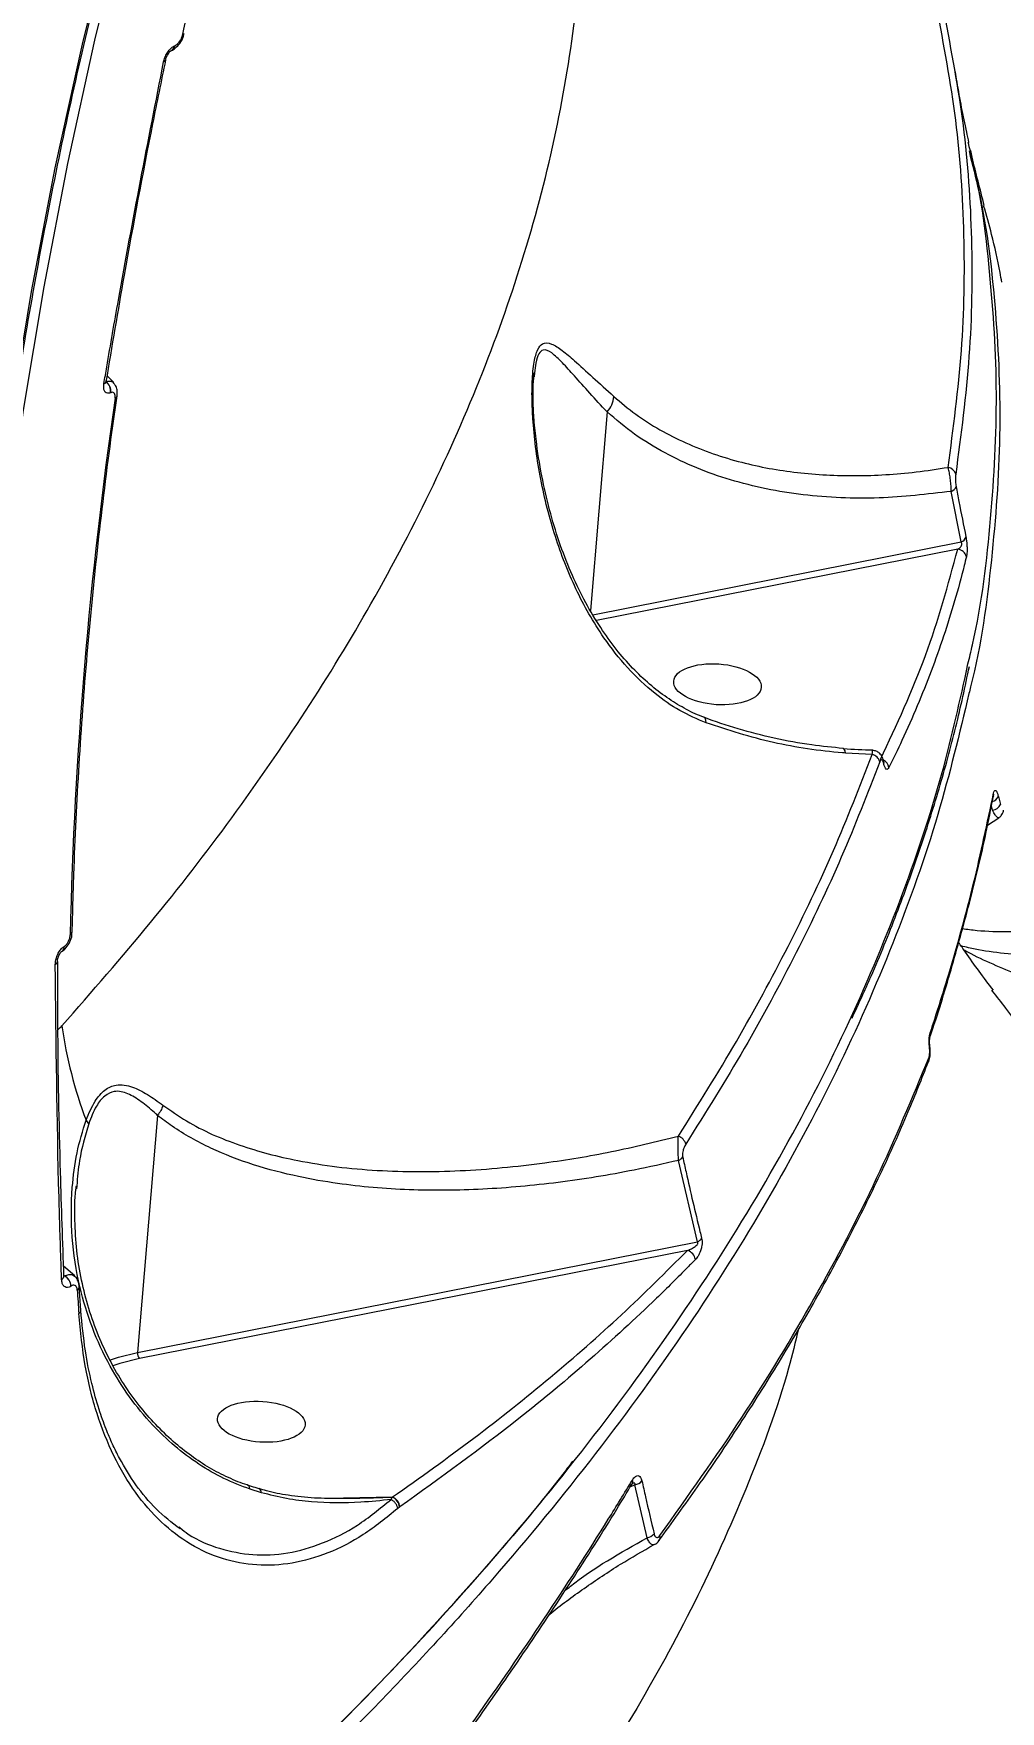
# Model space of a CAD drawing. Header units: millimetres. Extents: x -7151 to 6134, y -5040 to 5562.
# Drawn here: x -2472.9 to -2370.6, y -678.1 to -500.6 of the extents above; entities that cross this region are included whole.
import ezdxf

# ---------------------------------------------------------------- set-up
doc = ezdxf.new("R2010")
doc.units = ezdxf.units.MM
for name, color, linetype in [('DIKOM_ОБЪЕКТ', 7, 'Continuous'), ('DIKOM_РАЗМЕР_ЗОНА', 7, 'Continuous'), ('DIKOM_РАЗМЕР_ОБЪЕКТА', 7, 'Continuous')]:
    doc.layers.add(name, color=color, linetype=linetype)
doc.styles.add('style1', font='arial.ttf', dxfattribs={"width": 0.8})
doc.dimstyles.new('1-50', dxfattribs={"dimtxt": 300, "dimasz": 200, "dimexe": 100, "dimexo": 0, "dimgap": 100, "dimtad": 1, "dimtxsty": 'style1', "dimcen": 200, "dimclrd": 7, "dimclre": 7, "dimclrt": 7, "dimadec": 1, "dimazin": 2, "dimtfac": 1, "dimtmove": 0, "dimatfit": 2, "dimfxl": 0, "dimlwd": 25, "dimlwe": 18, "dimarcsym": 0})

# ---------------------------------------------------------------- blocks, each defined once
blk = doc.blocks.new('*D0')
at = {"layer": 'Defpoints', "color": 0, "transparency": 16777216}
for p in [(4133.55, 168.74), (-4567.47, -1241.13), (4133.55, -4153.12)]:
    blk.add_point(p, dxfattribs=at)
at = {"layer": 'DIKOM_РАЗМЕР_ОБЪЕКТА', "color": 7, "lineweight": 18, "transparency": 16777216}
for p, q in [((4133.55, 168.74), (4133.55, -4253.12)), ((-4567.47, -1241.13), (-4567.47, -4253.12))]:
    blk.add_line(p, q, dxfattribs=at)
at = {"layer": 'DIKOM_РАЗМЕР_ОБЪЕКТА', "color": 7, "lineweight": 25, "transparency": 16777216}
blk.add_line((-4367.47, -4153.12), (3933.55, -4153.12), dxfattribs=at)
at = {"layer": 'DIKOM_РАЗМЕР_ОБЪЕКТА', "color": 7, "transparency": 16777216}
for points in [[(-4367.47, -4119.79), (-4367.47, -4186.45), (-4567.47, -4153.12)], [(3933.55, -4119.79), (3933.55, -4186.45), (4133.55, -4153.12)]]:
    blk.add_solid(points, dxfattribs=at)
at = {"layer": 'DIKOM_РАЗМЕР_ОБЪЕКТА', "color": 7, "transparency": 16777216, "insert": (150.61, -3899.95), "char_height": 300, "attachment_point": 5, "style": 'style1'}
blk.add_mtext('8700', dxfattribs=at)
blk = doc.blocks.new('*D1')
at = {"layer": 'Defpoints', "color": 0, "transparency": 16777216}
for p in [(-2392.45, 3674.75), (-6010.84, -1738.88), (-3202.89, -1738.88)]:
    blk.add_point(p, dxfattribs=at)
at = {"layer": 'DIKOM_РАЗМЕР_ОБЪЕКТА', "color": 7, "lineweight": 18, "transparency": 16777216}
for p, q in [((-2392.45, 3674.75), (-6110.84, 3674.75)), ((-3202.89, -1738.88), (-6110.84, -1738.88))]:
    blk.add_line(p, q, dxfattribs=at)
at = {"layer": 'DIKOM_РАЗМЕР_ОБЪЕКТА', "color": 7, "lineweight": 25, "transparency": 16777216}
blk.add_line((-6010.84, 3474.75), (-6010.84, -1538.88), dxfattribs=at)
at = {"layer": 'DIKOM_РАЗМЕР_ОБЪЕКТА', "color": 7, "transparency": 16777216}
for points in [[(-6044.18, 3474.75), (-5977.51, 3474.75), (-6010.84, 3674.75)], [(-6044.18, -1538.88), (-5977.51, -1538.88), (-6010.84, -1738.88)]]:
    blk.add_solid(points, dxfattribs=at)
at = {"layer": 'DIKOM_РАЗМЕР_ОБЪЕКТА', "color": 7, "transparency": 16777216, "insert": (-6264.01, 967.94), "char_height": 300, "attachment_point": 5, "rotation": 90, "style": 'style1'}
blk.add_mtext('5400', dxfattribs=at)
blk = doc.blocks.new('*D3')
at = {"layer": 'Defpoints', "color": 0, "transparency": 16777216}
for p in [(6133.55, 253.24), (-5802.46, -2467.19), (6133.55, -4939.78)]:
    blk.add_point(p, dxfattribs=at)
at = {"layer": 'DIKOM_РАЗМЕР_ЗОНА', "color": 7, "lineweight": 18, "transparency": 16777216}
for p, q in [((6133.55, 253.24), (6133.55, -5039.78)), ((-5802.46, -2467.19), (-5802.46, -5039.78))]:
    blk.add_line(p, q, dxfattribs=at)
at = {"layer": 'DIKOM_РАЗМЕР_ЗОНА', "color": 7, "lineweight": 25, "transparency": 16777216}
blk.add_line((-5602.46, -4939.78), (5933.55, -4939.78), dxfattribs=at)
at = {"layer": 'DIKOM_РАЗМЕР_ЗОНА', "color": 7, "transparency": 16777216}
for points in [[(-5602.46, -4906.44), (-5602.46, -4973.11), (-5802.46, -4939.78)], [(5933.55, -4906.44), (5933.55, -4973.11), (6133.55, -4939.78)]]:
    blk.add_solid(points, dxfattribs=at)
at = {"layer": 'DIKOM_РАЗМЕР_ЗОНА', "color": 7, "transparency": 16777216, "insert": (186.61, -4686.61), "char_height": 300, "attachment_point": 5, "style": 'style1'}
blk.add_mtext('11950', dxfattribs=at)

msp = doc.modelspace()

# ---------------------------------------------------------------- linework, layer by layer
at = {"layer": 'DIKOM_ОБЪЕКТ', "color": 7, "linetype": 'Continuous', "lineweight": 15}
for p, q in [((-2456.914, -500.598), (-2456.912, -500.588)), ((-2458.29, -502.381), (-2458.267, -502.371)), ((-2457.908, -501.871), (-2457.891, -501.864)), ((-2464.364, -537.521), (-2465.066, -536.821)), ((-2419.86, -536.504), (-2419.91, -536.909)), ((-2464.7, -538.59), (-2464.716, -538.597)), ((-2412.185, -540.623), (-2413.945, -561.63)), ((-2374.722, -554.39), (-2375.762, -549.032)), ((-2413.674, -562.083), (-2374.722, -554.39)), ((-2375.072, -555.162), (-2413.298, -562.712)), ((-2384.125, -576.883), (-2386.937, -576.731)), ((-2371.39, -582.779), (-2371.512, -582.312)), ((-2371.278, -581.275), (-2371.274, -581.259)), ((-2370.782, -581.325), (-2370.561, -582.171)), ((-2371.919, -584.366), (-2370.714, -583.593)), ((-2469.624, -597.19), (-2469.607, -597.179)), ((-2470.34, -598.781), (-2470.34, -598.765)), ((-2371.418, -601.913), (-2371.481, -601.834)), ((-2459.754, -615.074), (-2461.854, -640.148)), ((-2402.608, -628.446), (-2404.609, -619.829)), ((-2468.288, -622.515), (-2468.322, -622.828)), ((-2461.854, -640.148), (-2402.608, -628.446)), ((-2403.677, -629.361), (-2461.649, -640.811)), ((-2468.502, -632.031), (-2469.678, -631.032)), ((-2469.576, -632.057), (-2469.559, -632.046)), ((-2469.671, -632.121), (-2469.671, -632.107)), ((-2468.885, -633.131), (-2468.903, -633.143)), ((-2467.856, -635.683), (-2468.019, -633.2)), ((-2448.749, -654.999), (-2449.955, -654.624)), ((-2409.234, -654.164), (-2409.762, -654.428)), ((-2407.945, -659.774), (-2409.234, -654.164)), ((-2441.796, -655.576), (-2434.886, -655.45)), ((-2436.89, -655.524), (-2434.917, -655.457)), ((-2435.027, -655.719), (-2434.917, -655.457)), ((-2434.917, -655.457), (-2434.886, -655.45)), ((-2434.143, -656.521), (-2434.333, -656.669)), ((-2434.116, -656.504), (-2434.143, -656.521)), ((-2457.466, -658.624), (-2457.335, -658.724))]:
    msp.add_line(p, q, dxfattribs=at)
at = {"layer": 'DIKOM_ОБЪЕКТ', "color": 7, "linetype": 'Continuous', "lineweight": 15, "flags": 128}
for points in [[(-2470.747, -706.643), (-2473.238, -694.415), (-2475.376, -682.07), (-2477.157, -669.618), (-2478.581, -657.065), (-2479.646, -644.422), (-2480.353, -631.695), (-2480.7, -618.893), (-2480.688, -606.024), (-2480.316, -593.098), (-2479.585, -580.122), (-2478.494, -567.105), (-2477.046, -554.056), (-2475.24, -540.982), (-2473.079, -527.893), (-2470.562, -514.797), (-2467.693, -501.703), (-2464.473, -488.619), (-2460.904, -475.555), (-2456.987, -462.517), (-2452.727, -449.516), (-2448.126, -436.559)], [(-2446.913, -436.328), (-2451.5, -449.246), (-2455.748, -462.209), (-2459.651, -475.207), (-2463.21, -488.232), (-2466.421, -501.277), (-2469.281, -514.331), (-2471.79, -527.388), (-2473.945, -540.437), (-2475.745, -553.472), (-2477.19, -566.482), (-2478.276, -579.46), (-2479.005, -592.397), (-2479.376, -605.284), (-2479.389, -618.114), (-2479.043, -630.877), (-2478.338, -643.566), (-2477.276, -656.172), (-2475.856, -668.686), (-2474.081, -681.101), (-2471.95, -693.409), (-2469.465, -705.601)], [(-2457.116, -500.779), (-2457.044, -500.459), (-2456.971, -500.138), (-2456.898, -499.818), (-2456.824, -499.498), (-2456.751, -499.177), (-2456.677, -498.857), (-2456.604, -498.536), (-2456.53, -498.216)], [(-2458.891, -503.386), (-2458.889, -503.378), (-2458.888, -503.371)], [(-2465.205, -537.443), (-2465.204, -537.443), (-2465.202, -537.428)], [(-2401.69, -573.539), (-2401.728, -573.246), (-2401.817, -573.038), (-2401.952, -572.927), (-2401.959, -572.924)], [(-2386.937, -576.731), (-2387.004, -576.485), (-2387.089, -576.324), (-2387.188, -576.257), (-2387.196, -576.256)], [(-2382.908, -577.861), (-2382.889, -577.708), (-2382.896, -577.657)], [(-2378.066, -607.863), (-2378.029, -607.82), (-2378.024, -607.794)], [(-2464.83, -640.969), (-2463.882, -640.654), (-2461.854, -640.148)], [(-2461.649, -640.811), (-2463.72, -641.333), (-2464.479, -641.587)]]:
    msp.add_lwpolyline(points, dxfattribs=at)
at = {"layer": 'DIKOM_ОБЪЕКТ', "color": 7, "linetype": 'Continuous', "lineweight": 15}
for centre, radius, start, end in [((-2457.186, -500.499), 0.289, 283.99605, 339.85478), ((-2458.574, -501.77), 0.673, 294.21495, 351.40515), ((-2458.559, -501.762), 0.675, 294.97943, 351.34074), ((-2459.2, -503.275), 0.328, 287.58043, 340.20816), ((-2465.508, -537.339), 0.321, 286.98312, 341.14772), ((-2465.974, -538.429), 1.268, 352.40965, 52.92174), ((-2465.954, -538.421), 1.265, 352.32019, 53.0112), ((-2000.306, -606.623), 468.805, 171.72705, 178.69785), ((-2464.341, -538.855), 0.33, 289.13097, 345.70197), ((-2413.882, -538.918), 2.406, 314.8663, 358.34652), ((-2376.24, -547.459), 0.976, 13.89186, 81.25165), ((-2376.009, -548.282), 0.789, 288.25167, 343.08421), ((-2374.987, -553.632), 0.803, 289.29014, 343.69029), ((-2375.159, -556.179), 1.021, 12.62198, 85.08283), ((-2384.362, -577.924), 1.068, 14.4175, 77.1807), ((-2383.398, -578.452), 1.06, 10.26233, 64.50411), ((-2371.706, -580.888), 1.022, 286.43423, 334.66369), ((-2371.558, -581.68), 1.112, 278.7184, 333.79927), ((-2371.924, -581.152), 0.658, 348.27435, 15.74629), ((-2469.154, -595.622), 0.385, 295.26696, 352.84098), ((-2470.208, -597.234), 0.586, 305.17174, 4.39083), ((-2470.193, -597.223), 0.588, 305.74897, 4.28402), ((-2470.742, -598.732), 0.405, 296.5054, 353.01148), ((-2423.467, -598.941), 46.88, 188.16337, 200.76644), ((-2378.574, -606.505), 0.615, 342.15133, 17.25914), ((-2378.769, -609.145), 0.665, 338.22144, 16.07274), ((-2467.983, -616.334), 1.029, 21.53895, 48.52434), ((-2405.019, -618.416), 1.205, 14.57081, 71.27043), ((-2405.003, -618.904), 1.005, 293.07643, 325.79015), ((-2403.037, -627.509), 1.031, 294.57827, 326.90698), ((-2403.993, -630.481), 1.164, 8.23294, 74.29031), ((-2470.289, -633.251), 1.391, 4.4527, 59.14895), ((-2470.273, -633.241), 1.392, 4.49561, 59.14238), ((-2470.066, -632.078), 0.398, 295.9815, 353.87315), ((-2468.42, -633.193), 0.4, 297.33642, 358.7484), ((-1992.083, -603.479), 477.102, 183.61358, 183.91284), ((-2460.96, -640.235), 0.898, 174.43673, 219.86138), ((-2449.213, -654.993), 0.464, 359.31541, 63.64597), ((-2409.968, -653.838), 0.506, 328.80971, 21.27464), ((-2409.488, -652.809), 1.379, 280.61816, 316.56881), ((-2435.365, -656.596), 1.224, 3.48596, 68.53217), ((-2435.352, -656.599), 1.239, 4.38819, 67.9129), ((-2408.226, -658.406), 1.397, 281.62105, 317.18167), ((-2407.173, -659.704), 0.605, 324.63302, 17.56265)]:
    msp.add_arc(centre, radius, start, end, dxfattribs=at)
for centre in [(-2400.497, -569.452), (-2448.764, -647.488)]:
    msp.add_ellipse(centre, major_axis=(-4.637, 0.319), ratio=0.4648383, dxfattribs=at)
for points, knots in [([(-2470.516, -706.181), (-2470.934, -704.237), (-2472.145, -698.597), (-2473.927, -689.183), (-2475.763, -677.912), (-2477.3, -666.553), (-2478.541, -655.113), (-2479.484, -643.598), (-2480.131, -632.014), (-2480.477, -620.367), (-2480.527, -608.664), (-2480.277, -596.911), (-2479.731, -585.115), (-2478.886, -573.282), (-2477.742, -561.418), (-2476.303, -549.53), (-2474.568, -537.624), (-2472.538, -525.708), (-2470.213, -513.786), (-2467.596, -501.866), (-2464.687, -489.955), (-2461.488, -478.058), (-2458.003, -466.183), (-2454.228, -454.335), (-2450.832, -444.418), (-2448.657, -438.458), (-2447.915, -436.425)], [0, 0, 0, 0, 0.0228162, 0.0662187, 0.1096208, 0.1530227, 0.1964233, 0.2398233, 0.2832226, 0.3266209, 0.3700189, 0.4134159, 0.4568124, 0.5002082, 0.5436035, 0.5869978, 0.6303917, 0.6737852, 0.717178, 0.7605701, 0.803962, 0.8473531, 0.8907444, 0.9341347, 0.9775251, 1, 1, 1, 1]), ([(-2469.872, -605.598), (-2466.682, -601.96), (-2460.302, -594.685), (-2451.737, -583.563), (-2443.941, -572.311), (-2436.769, -560.545), (-2430.363, -548.325), (-2424.866, -535.688), (-2420.468, -522.954), (-2417.21, -510.164), (-2415.237, -497.384), (-2414.439, -487.436), (-2414.701, -481.841), (-2414.77, -480.374)], [0, 0, 0, 0, 0.0890657, 0.1781306, 0.2680824, 0.3580346, 0.457474, 0.5569906, 0.6564294, 0.7587987, 0.8612538, 0.9636222, 1, 1, 1, 1]), ([(-2376.091, -546.494), (-2375.546, -542.365), (-2374.454, -534.107), (-2374.258, -521.857), (-2375.044, -509.719), (-2376.551, -501.789), (-2377.305, -497.825)], [0, 0, 0, 0, 0.24861562, 0.49723079, 0.74861551, 1, 1, 1, 1]), ([(-2376.522, -498.484), (-2375.773, -502.411), (-2374.275, -510.264), (-2373.469, -522.371), (-2373.642, -534.681), (-2374.742, -543.043), (-2375.293, -547.225)], [0, 0, 0, 0, 0.24861557, 0.49723189, 0.74861544, 1, 1, 1, 1]), ([(-2458.274, -502.374), (-2458.273, -502.374), (-2458.109, -502.336), (-2457.796, -502.091), (-2457.356, -501.637), (-2457.029, -501.075), (-2456.966, -500.716), (-2456.944, -500.592)], [0, 0, 0, 0, 0.0013267, 0.2280108, 0.520612, 0.8347401, 1, 1, 1, 1]), ([(-2459.101, -503.587), (-2459.06, -503.432), (-2458.978, -503.122), (-2458.734, -502.652), (-2458.434, -502.252), (-2458.145, -501.99), (-2457.974, -501.904), (-2457.908, -501.871)], [0, 0, 0, 0, 0.2182743, 0.4367945, 0.6530907, 0.865752, 1, 1, 1, 1]), ([(-2458.885, -503.371), (-2458.883, -503.356), (-2458.873, -503.29), (-2458.815, -503.115), (-2458.708, -502.879), (-2458.569, -502.659), (-2458.436, -502.5), (-2458.338, -502.411), (-2458.287, -502.38), (-2458.294, -502.383), (-2458.296, -502.384)], [0, 0, 0, 0, 0.0445833, 0.1985952, 0.3724007, 0.5514682, 0.6986802, 0.8282417, 0.9446709, 1, 1, 1, 1]), ([(-2457.891, -501.864), (-2457.881, -501.859), (-2457.803, -501.825), (-2457.649, -501.719), (-2457.47, -501.523), (-2457.313, -501.289), (-2457.189, -501.044), (-2457.139, -500.862), (-2457.116, -500.779)], [0, 0, 0, 0, 0.0339391, 0.2522361, 0.4705365, 0.5979191, 0.8193178, 1, 1, 1, 1]), ([(-2465.415, -537.646), (-2465.314, -537.054), (-2464.814, -534.096), (-2462.835, -522.675), (-2460.739, -511.963), (-2459.101, -503.587)], [0, 0, 0, 0, 0.0517091, 0.2585511, 1, 1, 1, 1]), ([(-2465.173, -537.448), (-2464.538, -533.685), (-2462.991, -524.526), (-2460.872, -513.179), (-2459.319, -505.637), (-2458.857, -503.393)], [0, 0, 0, 0, 0.32885684, 0.80030991, 1, 1, 1, 1]), ([(-2373.897, -512.099), (-2373.975, -511.738), (-2374.426, -509.666), (-2374.92, -507.222), (-2375.262, -505.001), (-2375.315, -504.656)], [0, 0, 0, 0, 0.1508957, 0.8679352, 1, 1, 1, 1]), ([(-2373.993, -567.291), (-2373.83, -566.622), (-2372.572, -561.453), (-2371.464, -551.903), (-2370.725, -538.694), (-2371.586, -525.734), (-2372.697, -516.866), (-2373.895, -512.413), (-2373.975, -512.118)], [0, 0, 0, 0, 0.03533957, 0.27266959, 0.50925175, 0.74583375, 0.98315909, 1, 1, 1, 1]), ([(-2373.886, -513.015), (-2373.525, -514.43), (-2372.101, -520.015), (-2370.939, -530.047), (-2370.385, -543.062), (-2371.402, -556.306), (-2372.602, -565.44), (-2373.831, -570.177), (-2373.892, -570.41)], [0, 0, 0, 0, 0.0773224, 0.3054023, 0.5327645, 0.7601287, 0.9882085, 1, 1, 1, 1]), ([(-2372.266, -518.784), (-2372.716, -517.064), (-2373.226, -515.112), (-2373.653, -513.2), (-2373.704, -512.972)], [0, 0, 0, 0, 0.8810332, 1, 1, 1, 1]), ([(-2370.405, -526.899), (-2370.471, -526.559), (-2370.803, -524.86), (-2371.373, -522.124), (-2372.044, -519.811), (-2372.337, -518.803)], [0, 0, 0, 0, 0.1235557, 0.6178027, 1, 1, 1, 1]), ([(-2401.69, -573.539), (-2402.631, -573.133), (-2404.514, -572.32), (-2407.349, -570.342), (-2410.077, -567.756), (-2412.971, -564.068), (-2415.602, -559.406), (-2417.798, -553.741), (-2419.311, -547.774), (-2419.959, -542.94), (-2420.134, -539.487), (-2420.122, -537.313), (-2419.945, -535.374), (-2419.56, -533.967), (-2418.942, -533.232), (-2418.065, -533.345), (-2416.938, -534.075), (-2415.514, -535.304), (-2413.748, -536.918), (-2412.235, -538.297), (-2411.478, -538.987)], [0, 0, 0, 0, 0.0478396, 0.0957348, 0.1551311, 0.2146194, 0.3020677, 0.3896658, 0.4817514, 0.5736895, 0.6070731, 0.6403878, 0.6772325, 0.7075597, 0.7379245, 0.7828325, 0.829123, 0.8755404, 0.9377639, 1, 1, 1, 1]), ([(-2412.185, -540.623), (-2412.805, -539.952), (-2414.049, -538.604), (-2415.591, -536.858), (-2416.924, -535.38), (-2418.017, -534.324), (-2418.849, -533.928), (-2419.413, -534.39), (-2419.741, -535.273), (-2419.824, -536.136), (-2419.86, -536.504)], [0, 0, 0, 0, 0.1713784, 0.344358, 0.4942513, 0.6464067, 0.7819885, 0.8615722, 0.940952, 1, 1, 1, 1]), ([(-2464.716, -538.597), (-2464.78, -538.619), (-2464.946, -538.677), (-2465.179, -538.633), (-2465.367, -538.432), (-2465.461, -538.093), (-2465.43, -537.795), (-2465.415, -537.646)], [0, 0, 0, 0, 0.1342099, 0.3469991, 0.5632892, 0.7817185, 1, 1, 1, 1]), ([(-2465.214, -537.627), (-2465.214, -537.628), (-2465.21, -537.639), (-2465.219, -537.6), (-2465.215, -537.489), (-2465.188, -537.366), (-2465.172, -537.296)], [0, 0, 0, 0, 0.0311484, 0.3171455, 0.6140844, 1, 1, 1, 1]), ([(-2465.193, -537.41), (-2465.057, -537.383), (-2464.771, -537.327), (-2464.512, -537.419), (-2464.419, -537.538), (-2464.403, -537.559)], [0, 0, 0, 0, 0.4296212, 0.9038752, 1, 1, 1, 1]), ([(-2464.03, -538.934), (-2464.013, -538.72), (-2463.982, -538.334), (-2464.141, -537.843), (-2464.346, -537.631), (-2464.43, -537.544)], [0, 0, 0, 0, 0.4209767, 0.7626014, 1, 1, 1, 1]), ([(-2401.955, -572.912), (-2402.022, -572.891), (-2402.719, -572.671), (-2404.04, -571.992), (-2405.898, -570.868), (-2407.733, -569.439), (-2409.535, -567.729), (-2411.268, -565.721), (-2412.935, -563.409), (-2414.494, -560.793), (-2415.91, -557.892), (-2417.15, -554.747), (-2418.201, -551.375), (-2419.046, -547.793), (-2419.59, -544.542), (-2419.889, -541.827), (-2420.009, -539.815), (-2420.012, -538.155), (-2419.958, -537.048), (-2419.895, -536.582), (-2419.884, -536.502)], [0, 0, 0, 0, 0.0053281, 0.0551519, 0.1060624, 0.159952, 0.2169326, 0.2772614, 0.3415554, 0.4114829, 0.4845791, 0.5612698, 0.6416724, 0.7255642, 0.8134372, 0.8681668, 0.9150475, 0.9557507, 0.9923924, 1, 1, 1, 1]), ([(-2468.772, -595.67), (-2468.719, -593.636), (-2468.565, -587.736), (-2468.083, -577.934), (-2467.227, -566.258), (-2466.068, -554.552), (-2464.945, -545.439), (-2464.205, -540.23), (-2464.021, -538.935)], [0, 0, 0, 0, 0.1082656, 0.3141698, 0.5200761, 0.7259789, 0.9318788, 1, 1, 1, 1]), ([(-2464.232, -539.167), (-2464.232, -539.165), (-2464.224, -539.066), (-2464.211, -538.885), (-2464.269, -538.703), (-2464.368, -538.583), (-2464.506, -538.528), (-2464.638, -538.57), (-2464.7, -538.59)], [0, 0, 0, 0, 0.0042806, 0.2197792, 0.4356373, 0.5681746, 0.7938671, 1, 1, 1, 1]), ([(-2411.478, -538.987), (-2410.715, -539.628), (-2408.407, -541.568), (-2403.937, -544.054), (-2398.152, -546.066), (-2392.084, -547.165), (-2385.896, -547.48), (-2380.522, -547.172), (-2377.228, -546.668), (-2376.091, -546.494)], [0, 0, 0, 0, 0.0856266, 0.2590542, 0.4326181, 0.5933001, 0.754543, 0.915345, 1, 1, 1, 1]), ([(-2375.762, -549.032), (-2378.32, -549.33), (-2383.658, -549.953), (-2390.176, -549.636), (-2395.371, -548.814), (-2399.143, -547.868), (-2402.727, -546.607), (-2406.119, -545), (-2409.328, -543.053), (-2411.233, -541.433), (-2412.185, -540.623)], [0, 0, 0, 0, 0.18478443, 0.38568627, 0.48823254, 0.59076692, 0.69155431, 0.79231952, 0.89617467, 1, 1, 1, 1]), ([(-2375.762, -549.032), (-2375.769, -548.841), (-2375.784, -548.459), (-2375.847, -547.812), (-2375.934, -547.2), (-2376.021, -546.761), (-2376.074, -546.559), (-2376.091, -546.494)], [0, 0, 0, 0, 0.2221465, 0.4443823, 0.6650614, 0.8922147, 1, 1, 1, 1]), ([(-2375.293, -547.225), (-2375.294, -547.235), (-2375.305, -547.308), (-2375.32, -547.465), (-2375.326, -547.722), (-2375.316, -547.995), (-2375.293, -548.274), (-2375.267, -548.433), (-2375.254, -548.512)], [0, 0, 0, 0, 0.0353833, 0.2573279, 0.4481744, 0.6281103, 0.8143189, 1, 1, 1, 1]), ([(-2375.254, -548.512), (-2375.155, -549.048), (-2374.823, -550.836), (-2374.466, -552.613), (-2374.216, -553.857)], [0, 0, 0, 0, 0.2996344, 1, 1, 1, 1]), ([(-2374.216, -553.857), (-2374.195, -553.976), (-2374.151, -554.213), (-2374.108, -554.633), (-2374.089, -555.047), (-2374.094, -555.442), (-2374.12, -555.751), (-2374.15, -555.897), (-2374.163, -555.956)], [0, 0, 0, 0, 0.1643393, 0.3291447, 0.4897142, 0.661573, 0.8613431, 1, 1, 1, 1]), ([(-2383.248, -577.395), (-2381.548, -573.745), (-2378.142, -566.435), (-2376.096, -558.924), (-2375.072, -555.162)], [0, 0, 0, 0, 0.49917905, 1, 1, 1, 1]), ([(-2375.072, -555.162), (-2375.029, -555.135), (-2374.931, -555.072), (-2374.802, -554.952), (-2374.706, -554.818), (-2374.664, -554.713), (-2374.647, -554.639), (-2374.644, -554.57), (-2374.657, -554.5), (-2374.683, -554.438), (-2374.708, -554.406), (-2374.722, -554.39)], [0, 0, 0, 0, 0.185274, 0.4305825, 0.610211, 0.6934891, 0.7464979, 0.8084079, 0.8668073, 0.9298813, 1, 1, 1, 1]), ([(-2374.163, -555.956), (-2374.239, -556.269), (-2374.62, -557.833), (-2375.724, -561.886), (-2377.799, -568.075), (-2380.244, -573.934), (-2381.89, -577.309), (-2382.355, -578.263)], [0, 0, 0, 0, 0.0413733, 0.2068702, 0.5381485, 0.869429, 1, 1, 1, 1]), ([(-2469.465, -705.601), (-2466.58, -703.206), (-2458.749, -696.704), (-2446.796, -685.828), (-2433.915, -672.934), (-2422.126, -659.795), (-2411.465, -646.478), (-2401.988, -633.043), (-2393.737, -619.532), (-2386.738, -605.966), (-2381.023, -592.371), (-2376.661, -579.45), (-2374.833, -571.121), (-2373.993, -567.291)], [0, 0, 0, 0, 0.05574988, 0.1513304, 0.24721228, 0.34324765, 0.43928241, 0.53516371, 0.63074421, 0.72632565, 0.82220764, 0.91824252, 1, 1, 1, 1]), ([(-2386.258, -604.782), (-2385.576, -603.304), (-2383.875, -599.615), (-2381.5, -593.719), (-2379.092, -587.106), (-2377.011, -580.516), (-2375.226, -573.997), (-2374.3, -569.689), (-2373.842, -567.561)], [0, 0, 0, 0, 0.1187901, 0.2965576, 0.4738022, 0.6507233, 0.8275251, 1, 1, 1, 1]), ([(-2373.892, -570.41), (-2374.909, -574.683), (-2377, -583.461), (-2381.752, -596.83), (-2387.735, -610.427), (-2394.99, -623.986), (-2403.495, -637.48), (-2413.22, -650.89), (-2424.121, -664.173), (-2436.147, -677.268), (-2449.242, -690.115), (-2462.72, -702.084), (-2476.407, -713.208), (-2490.138, -723.527), (-2504.589, -733.587), (-2519.694, -743.345), (-2535.313, -752.713), (-2551.407, -761.669), (-2566.179, -769.344), (-2575.735, -773.944), (-2579.628, -775.818)], [0, 0, 0, 0, 0.0574859, 0.1180999, 0.178617, 0.2389445, 0.2992719, 0.3597891, 0.4204031, 0.481018, 0.5415353, 0.6018626, 0.6537399, 0.7058935, 0.758108, 0.8103223, 0.862476, 0.9136442, 0.9648117, 1, 1, 1, 1]), ([(-2387.193, -576.236), (-2388.308, -576.127), (-2390.775, -575.885), (-2394.489, -575.19), (-2398.311, -574.206), (-2400.764, -573.405), (-2401.958, -572.933), (-2401.958, -572.933)], [0, 0, 0, 0, 0.2173964, 0.4806821, 0.7415391, 0.9997934, 1, 1, 1, 1]), ([(-2386.937, -576.731), (-2387.045, -576.722), (-2389.635, -576.509), (-2394.714, -575.796), (-2399.349, -574.296), (-2401.69, -573.539)], [0, 0, 0, 0, 0.0211094, 0.505713, 1, 1, 1, 1]), ([(-2404.632, -617.275), (-2402.538, -613.934), (-2398.35, -607.252), (-2392.922, -597.16), (-2388.076, -587.03), (-2385.442, -580.265), (-2384.125, -576.883)], [0, 0, 0, 0, 0.2491218, 0.4982419, 0.7491205, 1, 1, 1, 1]), ([(-2384.076, -576.432), (-2385.11, -576.403), (-2386.154, -576.374), (-2387.185, -576.283), (-2387.195, -576.282)], [0, 0, 0, 0, 0.99060127, 1, 1, 1, 1]), ([(-2384.125, -576.883), (-2384.116, -576.754), (-2384.1, -576.502), (-2384.085, -576.467), (-2384.078, -576.45)], [0, 0, 0, 0, 0.51161304, 1, 1, 1, 1]), ([(-2382.902, -577.658), (-2382.946, -577.483), (-2383.029, -577.147), (-2383.308, -576.755), (-2383.684, -576.498), (-2383.95, -576.465), (-2384.078, -576.45)], [0, 0, 0, 0, 0.3091224, 0.5931095, 0.8050534, 1, 1, 1, 1]), ([(-2383.327, -577.658), (-2384.636, -581.022), (-2387.252, -587.749), (-2392.084, -597.871), (-2397.521, -608.004), (-2401.742, -614.743), (-2403.853, -618.113)], [0, 0, 0, 0, 0.2491208, 0.498242, 0.7491196, 1, 1, 1, 1]), ([(-2382.908, -577.861), (-2382.916, -577.825), (-2382.95, -577.685), (-2383.024, -577.509), (-2383.131, -577.424), (-2383.237, -577.464), (-2383.297, -577.593), (-2383.327, -577.658)], [0, 0, 0, 0, 0.0798517, 0.3181344, 0.5555278, 0.7773784, 1, 1, 1, 1]), ([(-2382.355, -578.263), (-2382.403, -578.336), (-2382.5, -578.483), (-2382.661, -578.451), (-2382.806, -578.249), (-2382.876, -577.982), (-2382.908, -577.861)], [0, 0, 0, 0, 0.2591001, 0.5177326, 0.7812527, 1, 1, 1, 1]), ([(-2382.852, -577.812), (-2382.852, -577.81), (-2382.854, -577.805), (-2382.878, -577.742), (-2382.892, -577.669), (-2382.896, -577.647)], [0, 0, 0, 0, 0.330804, 0.7937874, 1, 1, 1, 1]), ([(-2377.991, -606.693), (-2377.946, -606.566), (-2377.073, -604.049), (-2375.629, -599.205), (-2373.692, -592.181), (-2372.253, -586.204), (-2371.562, -582.606), (-2371.308, -581.284)], [0, 0, 0, 0, 0.0147001, 0.2898389, 0.5653808, 0.8404474, 1, 1, 1, 1]), ([(-2377.987, -606.323), (-2377.851, -605.909), (-2377.17, -603.837), (-2375.518, -598.522), (-2373.28, -590.44), (-2371.954, -584.13), (-2371.291, -580.974)], [0, 0, 0, 0, 0.0480599, 0.240322, 0.6198809, 1, 1, 1, 1]), ([(-2371.291, -580.974), (-2371.268, -580.885), (-2371.221, -580.708), (-2371.114, -580.644), (-2370.995, -580.747), (-2370.879, -580.986), (-2370.813, -581.218), (-2370.782, -581.325)], [0, 0, 0, 0, 0.2131541, 0.426434, 0.630632, 0.8289067, 1, 1, 1, 1]), ([(-2370.741, -583.549), (-2370.766, -583.567), (-2370.829, -583.611), (-2371.01, -583.437), (-2371.211, -583.134), (-2371.342, -582.875), (-2371.39, -582.779)], [0, 0, 0, 0, 0.2072982, 0.5140743, 0.8209627, 1, 1, 1, 1]), ([(-2370.736, -583.57), (-2370.727, -583.566), (-2370.622, -583.522), (-2370.476, -583.358), (-2370.319, -583.118), (-2370.242, -582.917), (-2370.224, -582.799), (-2370.219, -582.764)], [0, 0, 0, 0, 0.026627, 0.32377, 0.6012998, 0.8815269, 1, 1, 1, 1]), ([(-2469.85, -597.699), (-2469.849, -597.699), (-2469.678, -597.622), (-2469.37, -597.295), (-2468.995, -596.72), (-2468.781, -596.119), (-2468.798, -595.779), (-2468.803, -595.677)], [0, 0, 0, 0, 0.0011814, 0.2540835, 0.556336, 0.8676949, 1, 1, 1, 1]), ([(-2469.607, -597.179), (-2469.596, -597.172), (-2469.517, -597.119), (-2469.37, -596.98), (-2469.214, -596.752), (-2469.092, -596.494), (-2469.01, -596.234), (-2468.996, -596.051), (-2468.99, -595.969)], [0, 0, 0, 0, 0.0338609, 0.2520721, 0.4704964, 0.5978398, 0.8193045, 1, 1, 1, 1]), ([(-2374.588, -595.304), (-2374.078, -595.372), (-2372.579, -595.571), (-2369.915, -595.645), (-2366.697, -595.582), (-2364.548, -595.418), (-2363.46, -595.336)], [0, 0, 0, 0, 0.1672884, 0.4923096, 0.74295, 1, 1, 1, 1]), ([(-2470.562, -599.094), (-2470.552, -598.94), (-2470.532, -598.63), (-2470.366, -598.13), (-2470.125, -597.681), (-2469.861, -597.362), (-2469.69, -597.238), (-2469.624, -597.19)], [0, 0, 0, 0, 0.2182593, 0.436803, 0.6530128, 0.8657286, 1, 1, 1, 1]), ([(-2470.339, -598.766), (-2470.339, -598.759), (-2470.342, -598.718), (-2470.327, -598.579), (-2470.278, -598.371), (-2470.19, -598.144), (-2470.08, -597.946), (-2469.976, -597.808), (-2469.894, -597.729), (-2469.878, -597.719), (-2469.87, -597.714)], [0, 0, 0, 0, 0.0270449, 0.1677706, 0.319899, 0.4851045, 0.6358797, 0.7757193, 0.896755, 1, 1, 1, 1]), ([(-2469.873, -597.715), (-2469.867, -597.711), (-2469.859, -597.706), (-2469.851, -597.701), (-2469.849, -597.7)], [0, 0, 0, 0, 0.783425, 1, 1, 1, 1]), ([(-2371.309, -601.831), (-2372.319, -600.485), (-2373.591, -598.788), (-2374.747, -597.106), (-2374.986, -596.758)], [0, 0, 0, 0, 0.7935395, 1, 1, 1, 1]), ([(-2359.845, -597.95), (-2360.477, -597.993), (-2362.155, -598.107), (-2364.809, -598.193), (-2367.928, -598.144), (-2371.015, -597.87), (-2373.33, -597.508), (-2374.472, -597.2), (-2374.727, -597.131)], [0, 0, 0, 0, 0.1085006, 0.2879101, 0.4723376, 0.7002004, 0.9329763, 1, 1, 1, 1]), ([(-2368.609, -600.226), (-2370.438, -599.479), (-2372.416, -598.671), (-2374.28, -597.652), (-2374.422, -597.574)], [0, 0, 0, 0, 0.923864, 1, 1, 1, 1]), ([(-2469.892, -632.436), (-2469.912, -631.858), (-2470.014, -628.966), (-2470.364, -617.798), (-2470.475, -607.301), (-2470.562, -599.094)], [0, 0, 0, 0, 0.0517096, 0.2585532, 1, 1, 1, 1]), ([(-2469.642, -632.122), (-2469.772, -628.444), (-2470.089, -619.493), (-2470.298, -608.383), (-2470.306, -600.985), (-2470.308, -598.783)], [0, 0, 0, 0, 0.3287977, 0.8001918, 1, 1, 1, 1]), ([(-2462.327, -905.746), (-2458.672, -900.71), (-2451.361, -890.639), (-2440.952, -875.409), (-2430.98, -860.122), (-2421.182, -844.273), (-2411.674, -827.956), (-2402.564, -811.237), (-2394.105, -794.545), (-2386.36, -777.943), (-2379.373, -761.497), (-2373.364, -745.742), (-2368.303, -730.712), (-2364.14, -716.421), (-2360.75, -702.475), (-2358.183, -688.941), (-2356.466, -675.881), (-2355.62, -663.315), (-2355.693, -651.325), (-2356.718, -639.916), (-2358.72, -629.294), (-2361.616, -619.675), (-2365.41, -611.169), (-2368.665, -605.31), (-2370.939, -602.505), (-2371.418, -601.913)], [0, 0, 0, 0, 0.040753, 0.0815062, 0.1226648, 0.1638235, 0.2093239, 0.2548586, 0.3003585, 0.3471994, 0.3940788, 0.4409189, 0.4849875, 0.5290893, 0.5731576, 0.6184971, 0.663874, 0.7092134, 0.7561933, 0.803173, 0.8508277, 0.8984822, 0.9432402, 0.9880336, 1, 1, 1, 1]), ([(-2470.279, -605.976), (-2470.251, -605.956), (-2470.114, -605.854), (-2469.979, -605.712), (-2469.872, -605.598)], [0, 0, 0, 0, 0.203527, 1, 1, 1, 1]), ([(-2378.066, -607.863), (-2378.083, -607.688), (-2378.115, -607.34), (-2378.095, -606.829), (-2378.041, -606.498), (-2377.997, -606.355), (-2377.987, -606.323)], [0, 0, 0, 0, 0.3053955, 0.6114658, 0.9125911, 1, 1, 1, 1]), ([(-2378.021, -607.792), (-2378.026, -607.756), (-2378.049, -607.602), (-2378.059, -607.319), (-2378.047, -607.01), (-2378.02, -606.81), (-2377.994, -606.711), (-2377.991, -606.701), (-2377.99, -606.699)], [0, 0, 0, 0, 0.0842994, 0.3618809, 0.6056613, 0.8077095, 0.9571115, 1, 1, 1, 1]), ([(-2406.596, -659.522), (-2403.631, -655.367), (-2397.701, -647.058), (-2390.111, -634.435), (-2383.421, -621.725), (-2379.894, -613.215), (-2378.13, -608.961)], [0, 0, 0, 0, 0.2486168, 0.4972335, 0.7486167, 1, 1, 1, 1]), ([(-2378.153, -609.377), (-2378.12, -609.284), (-2378.015, -608.991), (-2377.97, -608.452), (-2378.008, -608.003), (-2378.025, -607.795)], [0, 0, 0, 0, 0.2006343, 0.6302998, 1, 1, 1, 1]), ([(-2378.13, -608.961), (-2378.121, -608.933), (-2378.086, -608.833), (-2378.046, -608.594), (-2378.031, -608.234), (-2378.054, -607.986), (-2378.066, -607.863)], [0, 0, 0, 0, 0.1086315, 0.3984316, 0.6996626, 1, 1, 1, 1]), ([(-2406.695, -660.045), (-2405.315, -658.158), (-2402.335, -654.083), (-2398.101, -647.787), (-2393.93, -641.177), (-2390.067, -634.562), (-2386.502, -627.944), (-2383.24, -621.313), (-2380.441, -615.122), (-2378.871, -611.143), (-2378.176, -609.38)], [0, 0, 0, 0, 0.1129666, 0.2439486, 0.3747719, 0.5051974, 0.6352764, 0.7654881, 0.8961174, 1, 1, 1, 1]), ([(-2467.301, -615.563), (-2467.004, -614.861), (-2466.462, -613.583), (-2465.333, -612.281), (-2463.962, -611.692), (-2462.431, -611.974), (-2460.795, -612.813), (-2459.715, -613.593), (-2459.17, -613.987)], [0, 0, 0, 0, 0.1672681, 0.3043233, 0.4416746, 0.6370328, 0.8167095, 1, 1, 1, 1]), ([(-2459.751, -615.066), (-2459.752, -615.065), (-2459.849, -614.965), (-2460.457, -614.45), (-2461.462, -613.567), (-2462.875, -612.703), (-2464.186, -612.384), (-2465.36, -612.909), (-2466.327, -614.138), (-2466.776, -615.308), (-2467.026, -615.956)], [0, 0, 0, 0, 0.00027167, 0.04145559, 0.22429569, 0.4065678, 0.58497314, 0.71248333, 0.84046058, 1, 1, 1, 1]), ([(-2459.17, -613.987), (-2459.179, -614.018), (-2459.232, -614.204), (-2459.389, -614.585), (-2459.623, -614.896), (-2459.751, -615.066)], [0, 0, 0, 0, 0.0845319, 0.5004623, 1, 1, 1, 1]), ([(-2459.17, -613.987), (-2458.351, -614.562), (-2455.874, -616.301), (-2451.12, -618.356), (-2444.356, -620.122), (-2436.54, -621.056), (-2427.762, -621.063), (-2419.449, -620.263), (-2411.726, -618.996), (-2406.997, -617.849), (-2404.632, -617.275)], [0, 0, 0, 0, 0.0588093, 0.1777171, 0.2968166, 0.450946, 0.6056194, 0.7600408, 0.8800207, 1, 1, 1, 1]), ([(-2449.955, -654.624), (-2450.882, -654.275), (-2452.736, -653.576), (-2455.429, -652.002), (-2457.972, -650.086), (-2460.46, -647.707), (-2462.769, -644.887), (-2464.945, -641.441), (-2466.739, -637.536), (-2468.135, -632.958), (-2468.898, -627.971), (-2468.883, -623.214), (-2468.366, -619.01), (-2467.656, -616.711), (-2467.301, -615.563)], [0, 0, 0, 0, 0.0646476, 0.1293359, 0.1963546, 0.2634141, 0.3430313, 0.4226952, 0.5180151, 0.613385, 0.7266767, 0.839978, 0.9200795, 1, 1, 1, 1]), ([(-2467.026, -615.956), (-2467.403, -617.242), (-2468.026, -619.369), (-2468.214, -621.623), (-2468.288, -622.515)], [0, 0, 0, 0, 0.6043445, 1, 1, 1, 1]), ([(-2459.754, -615.074), (-2459.754, -615.072), (-2459.753, -615.07), (-2459.753, -615.067), (-2459.751, -615.066), (-2459.751, -615.066)], [0, 0, 0, 0, 0.4728223, 0.8266778, 1, 1, 1, 1]), ([(-2404.609, -619.829), (-2406.18, -620.183), (-2410.443, -621.142), (-2417.374, -622.256), (-2425.339, -622.988), (-2433.152, -623.056), (-2439.642, -622.502), (-2445.113, -621.547), (-2449.632, -620.369), (-2454.137, -618.629), (-2457.487, -616.791), (-2459.242, -615.462), (-2459.754, -615.074)], [0, 0, 0, 0, 0.0783295, 0.2125875, 0.3472661, 0.4817905, 0.615846, 0.6916654, 0.7820746, 0.8726172, 0.9628108, 1, 1, 1, 1]), ([(-2404.609, -619.829), (-2404.621, -619.657), (-2404.645, -619.315), (-2404.662, -618.72), (-2404.665, -618.128), (-2404.653, -617.634), (-2404.638, -617.379), (-2404.632, -617.275)], [0, 0, 0, 0, 0.2022169, 0.4043051, 0.6105793, 0.8410733, 1, 1, 1, 1]), ([(-2403.853, -618.113), (-2403.915, -618.221), (-2404.025, -618.411), (-2404.138, -618.75), (-2404.19, -619.038), (-2404.202, -619.28), (-2404.182, -619.406), (-2404.172, -619.469)], [0, 0, 0, 0, 0.3195387, 0.5618779, 0.7279119, 0.8640317, 1, 1, 1, 1]), ([(-2404.172, -619.469), (-2404.057, -619.998), (-2403.481, -622.641), (-2402.809, -625.506), (-2402.233, -627.832), (-2402.174, -628.072)], [0, 0, 0, 0, 0.1831629, 0.9158656, 1, 1, 1, 1]), ([(-2450.207, -654.18), (-2450.219, -654.177), (-2450.899, -653.996), (-2452.266, -653.409), (-2454.256, -652.404), (-2456.214, -651.113), (-2458.127, -649.585), (-2459.986, -647.79), (-2461.748, -645.75), (-2463.372, -643.484), (-2464.811, -641.015), (-2466.048, -638.349), (-2467.064, -635.501), (-2467.831, -632.49), (-2468.334, -629.358), (-2468.514, -626.145), (-2468.51, -623.84), (-2468.346, -622.641), (-2468.328, -622.513)], [0, 0, 0, 0, 0.001027, 0.0578382, 0.1155643, 0.1735672, 0.2350294, 0.2993602, 0.3666782, 0.4366532, 0.5085635, 0.5823582, 0.6597996, 0.7395721, 0.8213883, 0.9048197, 0.9897764, 1, 1, 1, 1]), ([(-2403.677, -629.361), (-2403.537, -629.303), (-2403.258, -629.188), (-2402.913, -628.989), (-2402.687, -628.802), (-2402.591, -628.675), (-2402.562, -628.598), (-2402.559, -628.559), (-2402.561, -628.523), (-2402.575, -628.484), (-2402.596, -628.46), (-2402.608, -628.446)], [0, 0, 0, 0, 0.3170005, 0.627217, 0.791425, 0.8705935, 0.8978992, 0.9255408, 0.9333193, 0.9604673, 1, 1, 1, 1]), ([(-2402.174, -628.072), (-2402.156, -628.163), (-2402.121, -628.345), (-2402.126, -628.672), (-2402.18, -629.044), (-2402.317, -629.509), (-2402.548, -629.973), (-2402.745, -630.203), (-2402.841, -630.315)], [0, 0, 0, 0, 0.1098498, 0.2200409, 0.3257294, 0.492525, 0.7537353, 1, 1, 1, 1]), ([(-2434.886, -655.45), (-2431.977, -653.387), (-2426.16, -649.261), (-2418.114, -642.816), (-2410.532, -636.203), (-2405.962, -631.642), (-2403.677, -629.361)], [0, 0, 0, 0, 0.2492682, 0.4985396, 0.7492698, 1, 1, 1, 1]), ([(-2402.841, -630.315), (-2403.109, -630.59), (-2404.448, -631.967), (-2408.035, -635.522), (-2413.889, -640.894), (-2422.749, -648.329), (-2429.826, -653.418), (-2434.116, -656.504)], [0, 0, 0, 0, 0.0299873, 0.1499511, 0.3900706, 0.630192, 1, 1, 1, 1]), ([(-2469.559, -632.046), (-2469.416, -631.987), (-2469.115, -631.864), (-2468.763, -631.904), (-2468.596, -632.027), (-2468.534, -632.072)], [0, 0, 0, 0, 0.3629941, 0.7634998, 1, 1, 1, 1]), ([(-2468.029, -633.201), (-2468.055, -633.006), (-2468.104, -632.636), (-2468.323, -632.238), (-2468.521, -632.103), (-2468.572, -632.068)], [0, 0, 0, 0, 0.4519901, 0.8588118, 1, 1, 1, 1]), ([(-2468.903, -633.143), (-2468.969, -633.18), (-2469.141, -633.277), (-2469.41, -633.297), (-2469.664, -633.157), (-2469.845, -632.865), (-2469.876, -632.579), (-2469.892, -632.436)], [0, 0, 0, 0, 0.1342628, 0.3469083, 0.5632669, 0.7817841, 1, 1, 1, 1]), ([(-2469.657, -632.223), (-2469.656, -632.224), (-2469.651, -632.233), (-2469.666, -632.196), (-2469.669, -632.134), (-2469.67, -632.107)], [0, 0, 0, 0, 0.0822612, 0.6046167, 1, 1, 1, 1]), ([(-2468.236, -633.549), (-2468.236, -633.547), (-2468.244, -633.452), (-2468.276, -633.28), (-2468.379, -633.125), (-2468.517, -633.039), (-2468.683, -633.024), (-2468.82, -633.097), (-2468.885, -633.131)], [0, 0, 0, 0, 0.0043275, 0.2198081, 0.4356082, 0.5682318, 0.7939703, 1, 1, 1, 1]), ([(-2468.072, -636.035), (-2468.014, -635.983), (-2467.896, -635.879), (-2467.835, -635.75), (-2467.859, -635.689), (-2467.861, -635.684)], [0, 0, 0, 0, 0.4777497, 0.9551712, 1, 1, 1, 1]), ([(-2434.333, -656.669), (-2435.536, -657.646), (-2437.941, -659.601), (-2441.713, -661.495), (-2445.508, -662.585), (-2449.265, -662.786), (-2452.889, -662.112), (-2456.296, -660.576), (-2459.406, -658.216), (-2462.142, -655.072), (-2464.436, -651.213), (-2466.222, -646.706), (-2467.51, -641.663), (-2467.885, -637.912), (-2468.072, -636.035)], [0, 0, 0, 0, 0.0836203, 0.1671672, 0.2504164, 0.3338532, 0.4173035, 0.5004886, 0.5837407, 0.6671369, 0.7504577, 0.8333968, 0.916627, 1, 1, 1, 1]), ([(-2457.366, -658.805), (-2458.223, -658.153), (-2459.846, -656.918), (-2462.028, -654.3), (-2463.514, -651.892), (-2464.522, -649.857), (-2465.25, -648.148), (-2466.004, -646.04), (-2466.767, -643.3), (-2467.472, -639.835), (-2467.722, -637.139), (-2467.856, -635.69)], [0, 0, 0, 0, 0.160802, 0.3043336, 0.4382916, 0.5023387, 0.5665621, 0.6465797, 0.745192, 0.8631262, 1, 1, 1, 1]), ([(-2391.928, -637.661), (-2392.263, -639.05), (-2393.623, -644.688), (-2397.254, -654.359), (-2402.74, -666.623), (-2409.31, -678.585), (-2417.02, -690.583), (-2425.919, -702.58), (-2435.989, -714.535), (-2446.943, -726.122), (-2458.693, -737.315), (-2471.145, -748.099), (-2484.56, -758.72), (-2498.95, -769.129), (-2514.222, -779.325), (-2525.04, -785.811), (-2530.447, -789.053)], [0, 0, 0, 0, 0.0258106, 0.10483, 0.179047, 0.2533225, 0.3275399, 0.40392, 0.4803627, 0.5567441, 0.6296188, 0.7025471, 0.7754218, 0.8502634, 0.925159, 1, 1, 1, 1]), ([(-2445.115, -1006.249), (-2442.142, -1002.798), (-2434.132, -993.502), (-2421.493, -978.153), (-2407.376, -960.212), (-2393.725, -941.965), (-2380.598, -923.471), (-2368.059, -904.786), (-2356.382, -886.322), (-2345.587, -868.139), (-2335.675, -850.285), (-2326.483, -832.472), (-2318.076, -814.762), (-2310.503, -797.223), (-2303.93, -780.24), (-2298.357, -763.858), (-2293.76, -748.109), (-2290.066, -732.736), (-2287.325, -717.809), (-2285.573, -703.393), (-2284.845, -689.804), (-2285.125, -677.073), (-2286.354, -665.196), (-2288.604, -654.024), (-2291.343, -644.732), (-2293.766, -639.531), (-2294.712, -637.499)], [0, 0, 0, 0, 0.025071, 0.0675409, 0.1100434, 0.1525137, 0.1962174, 0.2399568, 0.2836603, 0.3261305, 0.3686331, 0.4111034, 0.454807, 0.4985464, 0.5422502, 0.5847195, 0.6272219, 0.6696916, 0.7133947, 0.7571335, 0.8008365, 0.8433062, 0.8858089, 0.9282788, 0.9719823, 1, 1, 1, 1]), ([(-2444.742, -1006.69), (-2443.693, -1005.487), (-2440.106, -1001.377), (-2434.106, -994.29), (-2426.755, -985.453), (-2419.564, -976.589), (-2412.537, -967.722), (-2405.676, -958.847), (-2398.976, -949.964), (-2392.435, -941.069), (-2386.052, -932.159), (-2379.823, -923.232), (-2373.749, -914.285), (-2367.826, -905.316), (-2362.055, -896.32), (-2356.438, -887.308), (-2350.996, -878.308), (-2345.751, -869.356), (-2340.718, -860.479), (-2335.899, -851.679), (-2331.292, -842.953), (-2326.894, -834.298), (-2322.703, -825.71), (-2318.718, -817.189), (-2314.939, -808.73), (-2311.364, -800.332), (-2307.993, -791.992), (-2304.826, -783.713), (-2301.872, -775.513), (-2299.144, -767.429), (-2296.652, -759.488), (-2294.399, -751.7), (-2292.383, -744.061), (-2290.603, -736.567), (-2289.057, -729.215), (-2287.745, -722.005), (-2286.668, -714.932), (-2285.824, -707.997), (-2285.214, -701.196), (-2284.84, -694.529), (-2284.7, -688.01), (-2284.796, -681.66), (-2285.131, -675.509), (-2285.703, -669.566), (-2286.511, -663.83), (-2287.554, -658.299), (-2288.835, -652.972), (-2290.345, -647.842), (-2292.115, -642.931), (-2293.477, -639.533), (-2294.318, -637.835), (-2294.415, -637.638)], [0, 0, 0, 0, 0.0087803, 0.0300116, 0.0512501, 0.0723875, 0.0934279, 0.1143943, 0.1353115, 0.1562031, 0.1770926, 0.1980001, 0.2189454, 0.2399532, 0.2610459, 0.2822488, 0.3034989, 0.3246765, 0.3457497, 0.3667424, 0.3876788, 0.4085828, 0.4294783, 0.4503869, 0.4713266, 0.4923217, 0.5133956, 0.5345724, 0.5558348, 0.5770682, 0.5981839, 0.6192122, 0.6401777, 0.6611037, 0.6820138, 0.7029324, 0.7238746, 0.7448641, 0.7659243, 0.7870782, 0.808337, 0.8295916, 0.8507433, 0.8717952, 0.8927702, 0.9136906, 0.9345781, 0.9554554, 0.976343, 0.9972577, 1, 1, 1, 1]), ([(-2415.827, -651.66), (-2416.127, -652.06), (-2419.121, -656.052), (-2425.637, -663.669), (-2435.436, -674.477), (-2446.218, -685.239), (-2457.67, -695.841), (-2465.914, -702.73), (-2470.034, -706.172)], [0, 0, 0, 0, 0.0211779, 0.2115112, 0.4085244, 0.6057563, 0.8029859, 1, 1, 1, 1]), ([(-2409.497, -653.655), (-2409.388, -653.504), (-2409.209, -653.256), (-2408.928, -653.154), (-2408.713, -653.241), (-2408.564, -653.47), (-2408.51, -653.671), (-2408.487, -653.757)], [0, 0, 0, 0, 0.3038774, 0.5023523, 0.7017322, 0.8732665, 1, 1, 1, 1]), ([(-2449.955, -654.624), (-2449.959, -654.6), (-2449.987, -654.454), (-2450.058, -654.267), (-2450.174, -654.238), (-2450.22, -654.227)], [0, 0, 0, 0, 0.1030905, 0.6401819, 1, 1, 1, 1]), ([(-2448.998, -654.57), (-2449.266, -654.497), (-2449.673, -654.385), (-2450.063, -654.241), (-2450.197, -654.191)], [0, 0, 0, 0, 0.6570001, 1, 1, 1, 1]), ([(-2440.339, -655.596), (-2441.276, -655.602), (-2443.146, -655.613), (-2445.773, -655.312), (-2447.723, -654.965), (-2448.744, -654.638), (-2449, -654.555)], [0, 0, 0, 0, 0.3223326, 0.6433116, 0.9103869, 1, 1, 1, 1]), ([(-2435.027, -655.719), (-2436.098, -655.829), (-2438.923, -656.118), (-2442.608, -656.085), (-2446.105, -655.68), (-2447.868, -655.226), (-2448.749, -654.999)], [0, 0, 0, 0, 0.2319302, 0.6115128, 0.805883, 1, 1, 1, 1]), ([(-2430.982, -686.022), (-2429.42, -683.889), (-2425.986, -679.198), (-2420.974, -671.963), (-2415.921, -664.338), (-2412.12, -658.381), (-2410.087, -654.975), (-2409.557, -654.087)], [0, 0, 0, 0, 0.199887, 0.4395804, 0.678316, 0.9161363, 1, 1, 1, 1]), ([(-2430.941, -685.573), (-2430.617, -685.132), (-2428.994, -682.925), (-2424.858, -677.185), (-2418.785, -668.361), (-2413.333, -659.93), (-2410.342, -655.038), (-2409.497, -653.655)], [0, 0, 0, 0, 0.0413745, 0.2068743, 0.5381532, 0.8694369, 1, 1, 1, 1]), ([(-2409.527, -654.092), (-2409.517, -654.075), (-2409.485, -654.014), (-2409.451, -653.981), (-2409.457, -653.987), (-2409.458, -653.988)], [0, 0, 0, 0, 0.2401359, 0.8183305, 1, 1, 1, 1]), ([(-2409.234, -654.164), (-2409.227, -654.129), (-2409.214, -654.07), (-2409.232, -654.01), (-2409.268, -653.977), (-2409.324, -653.966), (-2409.398, -653.975), (-2409.453, -654.003), (-2409.479, -654.016)], [0, 0, 0, 0, 0.2160759, 0.3600393, 0.4752627, 0.6300931, 0.8206141, 1, 1, 1, 1]), ([(-2408.487, -653.757), (-2408.363, -654.317), (-2407.952, -656.187), (-2407.51, -658.051), (-2407.201, -659.356)], [0, 0, 0, 0, 0.2996338, 1, 1, 1, 1]), ([(-2457.335, -658.724), (-2457.057, -658.946), (-2455.779, -659.965), (-2453.195, -660.978), (-2449.664, -661.698), (-2445.983, -661.501), (-2442.263, -660.444), (-2438.567, -658.593), (-2436.208, -656.678), (-2435.027, -655.719)], [0, 0, 0, 0, 0.0441243, 0.2031394, 0.36189, 0.5218116, 0.6804568, 0.8400351, 1, 1, 1, 1]), ([(-2440.956, -655.588), (-2439.791, -655.583), (-2438.437, -655.578), (-2437.08, -655.53), (-2436.89, -655.524)], [0, 0, 0, 0, 0.8599693, 1, 1, 1, 1]), ([(-2434.333, -656.669), (-2434.353, -656.578), (-2434.392, -656.393), (-2434.552, -656.117), (-2434.769, -655.876), (-2434.942, -655.771), (-2435.027, -655.719)], [0, 0, 0, 0, 0.2437203, 0.5001437, 0.7565776, 1, 1, 1, 1]), ([(-2418.351, -667.952), (-2418.32, -667.926), (-2417.136, -666.919), (-2414.612, -665.099), (-2410.937, -662.607), (-2408.389, -661.163), (-2407.19, -660.484)], [0, 0, 0, 0, 0.0092464, 0.3516627, 0.6950238, 1, 1, 1, 1]), ([(-2416.641, -665.375), (-2416.449, -665.217), (-2413.818, -663.051), (-2410.77, -661.351), (-2407.945, -659.774)], [0, 0, 0, 0, 0.07306349, 1, 1, 1, 1]), ([(-2407.185, -660.494), (-2407.254, -660.514), (-2407.395, -660.554), (-2407.647, -660.327), (-2407.834, -660.024), (-2407.926, -659.817), (-2407.945, -659.774)], [0, 0, 0, 0, 0.3030389, 0.6188816, 0.9209087, 1, 1, 1, 1]), ([(-2407.201, -659.356), (-2407.188, -659.404), (-2407.153, -659.526), (-2407.06, -659.677), (-2406.923, -659.748), (-2406.757, -659.706), (-2406.653, -659.587), (-2406.596, -659.522)], [0, 0, 0, 0, 0.1207771, 0.3074579, 0.5228961, 0.73739, 1, 1, 1, 1]), ([(-2407.182, -660.488), (-2407.124, -660.458), (-2406.939, -660.363), (-2406.78, -660.198), (-2406.691, -660.065), (-2406.678, -660.045)], [0, 0, 0, 0, 0.2832477, 0.8910761, 1, 1, 1, 1])]:
    msp.add_open_spline(points, degree=3, knots=knots, dxfattribs=at)

# ---------------------------------------------------------------- dimensions: what is measured, and where the dimension line sits
at = {"layer": 'DIKOM_РАЗМЕР_ЗОНА'}
dim = msp.add_linear_dim(base=(6133.546, -4939.778), p1=(-5802.455, -2467.185), p2=(6133.546, 253.243), text='11950', dimstyle='1-50', dxfattribs=at)
dim.commit()
dim.dimension.update_dxf_attribs({"geometry": '*D3', "text_midpoint": (186.606, -4939.778), "dimtype": 160})
at = {"layer": 'DIKOM_РАЗМЕР_ОБЪЕКТА'}
dim = msp.add_linear_dim(base=(-6010.843, -1738.877), p1=(-2392.449, 3674.75), p2=(-3202.885, -1738.877), angle=90, text='5400', dimstyle='1-50', dxfattribs=at)
dim.commit()
dim.dimension.update_dxf_attribs({"geometry": '*D1', "text_midpoint": (-6010.843, 967.936), "dimtype": 160})
dim = msp.add_linear_dim(base=(4133.546, -4153.121), p1=(-4567.472, -1241.128), p2=(4133.546, 168.743), text='8700', dimstyle='1-50', dxfattribs=at)
dim.commit()
dim.dimension.update_dxf_attribs({"geometry": '*D0', "text_midpoint": (150.606, -4153.121), "dimtype": 160})

doc.saveas('drawing.dxf')
